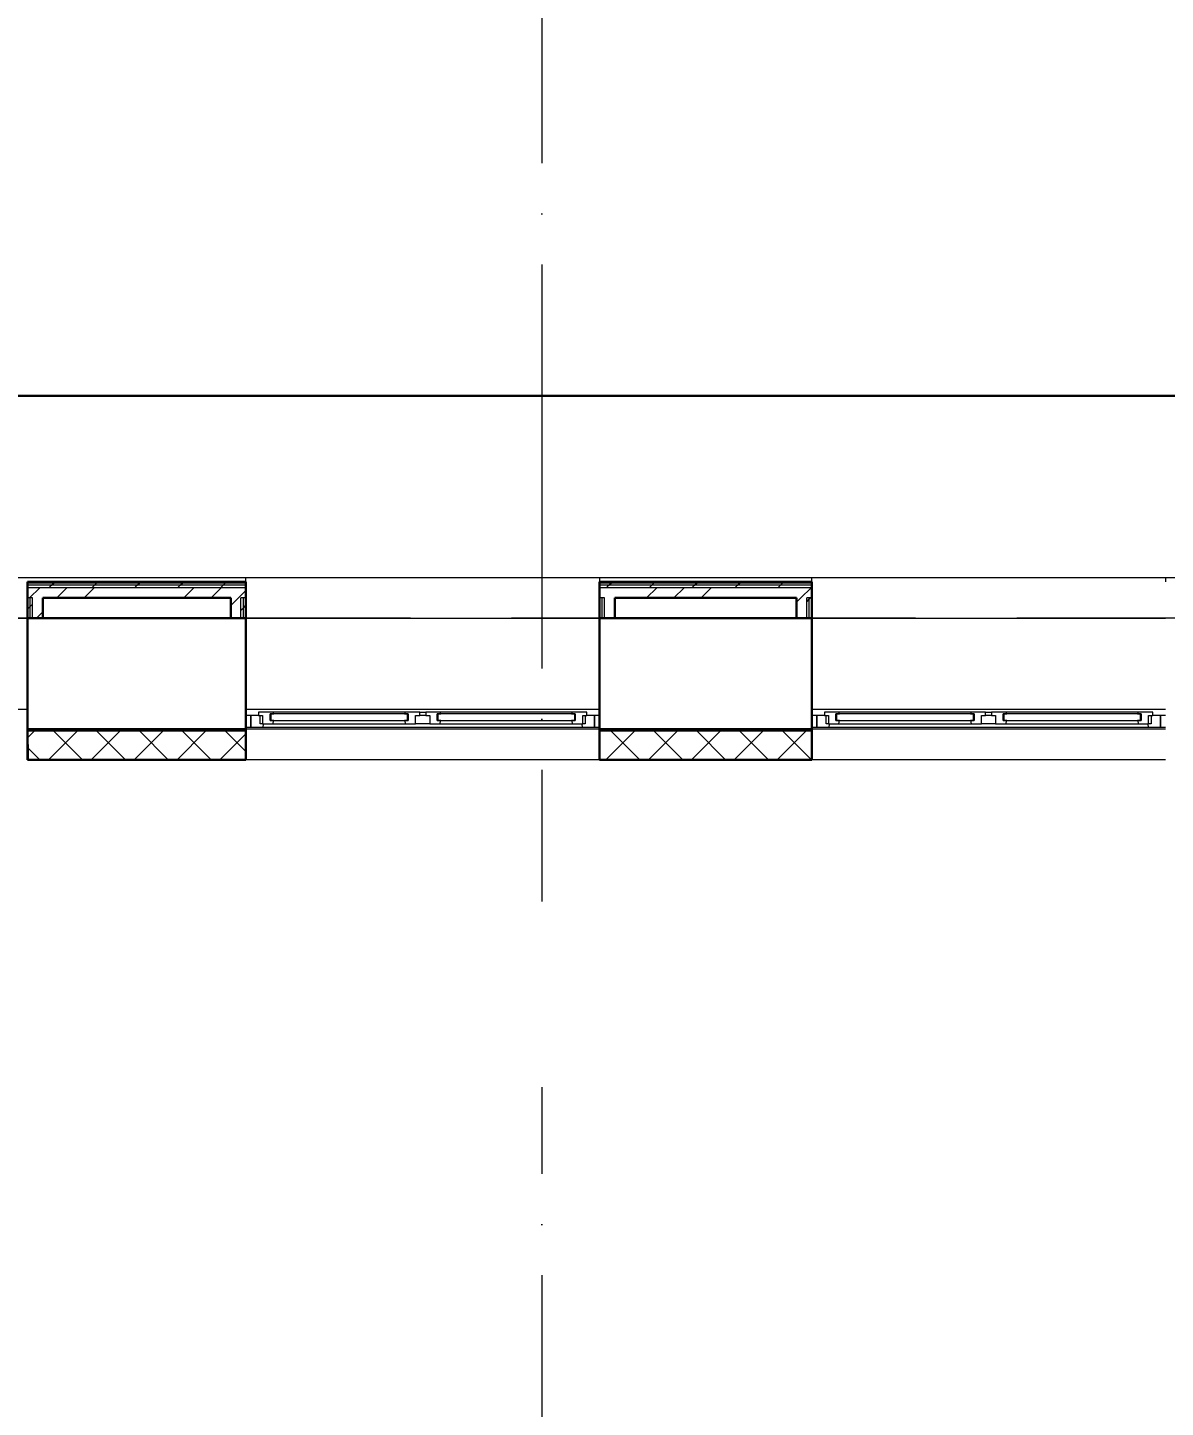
# Model space of a CAD drawing. Header units: millimetres. Extents: x -396912 to 182286, y -43638 to 41610.
# Drawn here: x -19501 to -13871, y 12467 to 19294 of the extents above; entities that cross this region are included whole.
import ezdxf
from ezdxf import colors
from ezdxf.entities.mleader import LeaderData, LeaderLine
from ezdxf.math import Vec2, Vec3

# ---------------------------------------------------------------- set-up
doc = ezdxf.new("R2010")
doc.units = ezdxf.units.MM
doc.linetypes.add('ADSK_Линия сетки', pattern=[25, 20, -2.5, 0, -2.5])
for name, color, linetype, lineweight in [('_ Окна', 7, 'Continuous', 9), ('RC-Выноски', 7, 'Continuous', 0), ('лс', 5, 'Continuous', 30), ('Ограждение', 252, 'Continuous', 9), ('Окна', 252, 'Continuous', 9), ('Оси', 252, 'Continuous', 9), ('Стены внутренние', 7, 'Continuous', 18), ('Стены наружные', 7, 'Continuous', 18), ('Стены штриховка', 7, 'Continuous', 9)]:
    doc.layers.add(name, color=color, linetype=linetype, lineweight=lineweight)
doc.styles.add('RubezhCAD', font='', dxfattribs={"oblique": 10})
doc.styles.get('RubezhCAD').set_extended_font_data('GOST type A')

# ---------------------------------------------------------------- blocks, each defined once
blk = doc.blocks.new('1 этаж')
at = {"layer": '_ Окна', "color": 251, "true_color": 0x636466}
for p, q in [((-24097.8, 14972.3), (-24122.8, 14972.3)), ((-24097.8, 14914.3), (-24097.8, 14972.3)), ((-23999.8, 14980.3), (-24002.8, 14980.3)), ((-24002.8, 14980.3), (-24002.8, 14948.3)), ((-23322.8, 14980.3), (-23999.8, 14980.3)), ((-23999.8, 14980.3), (-23999.8, 14948.3)), ((-23999.8, 14948.3), (-23999.8, 14980.3)), ((-23322.8, 14948.3), (-23322.8, 14980.3)), ((-23322.8, 14980.3), (-23322.8, 14948.3)), ((-23319.8, 14980.3), (-23322.8, 14980.3)), ((-23319.8, 14948.3), (-23319.8, 14980.3)), ((-23172.8, 14980.3), (-23175.8, 14980.3)), ((-23175.8, 14980.3), (-23175.8, 14948.3)), ((-22495.8, 14980.3), (-23172.8, 14980.3)), ((-23172.8, 14980.3), (-23172.8, 14948.3)), ((-23172.8, 14948.3), (-23172.8, 14980.3)), ((-22495.8, 14948.3), (-22495.8, 14980.3)), ((-22495.8, 14980.3), (-22495.8, 14948.3)), ((-22492.8, 14980.3), (-22495.8, 14980.3)), ((-22492.8, 14948.3), (-22492.8, 14980.3)), ((-22372.8, 14972.3), (-22397.8, 14972.3)), ((-22397.8, 14972.3), (-22397.8, 14914.3)), ((-21297.8, 14972.3), (-21322.8, 14972.3)), ((-21297.8, 14914.3), (-21297.8, 14972.3)), ((-21199.8, 14980.3), (-21202.8, 14980.3)), ((-21202.8, 14980.3), (-21202.8, 14948.3)), ((-20522.8, 14980.3), (-21199.8, 14980.3)), ((-21199.8, 14980.3), (-21199.8, 14948.3)), ((-21199.8, 14948.3), (-21199.8, 14980.3)), ((-20522.8, 14948.3), (-20522.8, 14980.3)), ((-20522.8, 14980.3), (-20522.8, 14948.3)), ((-20519.8, 14980.3), (-20522.8, 14980.3)), ((-20519.8, 14948.3), (-20519.8, 14980.3)), ((-20372.8, 14980.3), (-20375.8, 14980.3)), ((-20375.8, 14980.3), (-20375.8, 14948.3)), ((-19695.8, 14980.3), (-20372.8, 14980.3)), ((-20372.8, 14980.3), (-20372.8, 14948.3)), ((-20372.8, 14948.3), (-20372.8, 14980.3)), ((-19695.8, 14948.3), (-19695.8, 14980.3)), ((-19695.8, 14980.3), (-19695.8, 14948.3)), ((-19692.8, 14980.3), (-19695.8, 14980.3)), ((-19692.8, 14948.3), (-19692.8, 14980.3)), ((-19572.8, 14972.3), (-19597.8, 14972.3)), ((-19597.8, 14972.3), (-19597.8, 14914.3)), ((-24122.8, 14914.3), (-24097.8, 14914.3)), ((-24002.8, 14948.3), (-23999.8, 14948.3)), ((-23999.8, 14948.3), (-23322.8, 14948.3)), ((-23322.8, 14948.3), (-23319.8, 14948.3)), ((-23175.8, 14948.3), (-23172.8, 14948.3)), ((-23172.8, 14948.3), (-22495.8, 14948.3)), ((-22495.8, 14948.3), (-22492.8, 14948.3)), ((-22397.8, 14914.3), (-22372.8, 14914.3)), ((-21322.8, 14914.3), (-21297.8, 14914.3)), ((-21202.8, 14948.3), (-21199.8, 14948.3)), ((-21199.8, 14948.3), (-20522.8, 14948.3)), ((-20522.8, 14948.3), (-20519.8, 14948.3)), ((-20375.8, 14948.3), (-20372.8, 14948.3)), ((-20372.8, 14948.3), (-19695.8, 14948.3)), ((-19695.8, 14948.3), (-19692.8, 14948.3)), ((-19597.8, 14914.3), (-19572.8, 14914.3))]:
    blk.add_line(p, q, dxfattribs=at)
at = {"layer": '_ Окна', "color": 251, "lineweight": 18, "true_color": 0x636466}
for p, q in [((-24059.8, 14972.3), (-24097.8, 14972.3)), ((-24097.8, 14972.3), (-24097.8, 14914.3)), ((-24003.8, 14989.3), (-24059.8, 14989.3)), ((-24059.8, 14989.3), (-24059.8, 14972.3)), ((-24059.8, 14972.3), (-24039.8, 14972.3)), ((-24051.8, 14931.3), (-24051.8, 14972.3)), ((-24039.8, 14972.3), (-24039.8, 14931.3)), ((-24002.8, 14988.3), (-24003.8, 14989.3)), ((-24001.8, 14989.3), (-24002.8, 14988.3)), ((-24002.8, 14948.3), (-24002.8, 14980.3)), ((-24002.8, 14980.3), (-23984.8, 14980.3)), ((-23987.2, 14989.3), (-24001.8, 14989.3)), ((-23984.8, 14980.3), (-23987.2, 14989.3)), ((-23335.4, 14989.3), (-23337.8, 14980.3)), ((-23337.8, 14980.3), (-23319.8, 14980.3)), ((-23320.8, 14989.3), (-23335.4, 14989.3)), ((-23319.8, 14988.3), (-23320.8, 14989.3)), ((-23318.8, 14989.3), (-23319.8, 14988.3)), ((-23319.8, 14980.3), (-23319.8, 14948.3)), ((-23262.8, 14989.3), (-23318.8, 14989.3)), ((-23282.8, 14931.3), (-23282.8, 14972.3)), ((-23282.8, 14972.3), (-23262.8, 14972.3)), ((-23262.8, 14972.3), (-23262.8, 14989.3)), ((-23176.8, 14989.3), (-23232.8, 14989.3)), ((-23232.8, 14989.3), (-23232.8, 14972.3)), ((-23232.8, 14972.3), (-23212.8, 14972.3)), ((-23212.8, 14972.3), (-23212.8, 14931.3)), ((-23175.8, 14988.3), (-23176.8, 14989.3)), ((-23174.8, 14989.3), (-23175.8, 14988.3)), ((-23175.8, 14948.3), (-23175.8, 14980.3)), ((-23175.8, 14980.3), (-23157.8, 14980.3)), ((-23160.2, 14989.3), (-23174.8, 14989.3)), ((-23157.8, 14980.3), (-23160.2, 14989.3)), ((-22508.4, 14989.3), (-22510.8, 14980.3)), ((-22510.8, 14980.3), (-22492.8, 14980.3)), ((-22493.8, 14989.3), (-22508.4, 14989.3)), ((-22492.8, 14988.3), (-22493.8, 14989.3)), ((-22491.8, 14989.3), (-22492.8, 14988.3)), ((-22492.8, 14980.3), (-22492.8, 14948.3)), ((-22435.8, 14989.3), (-22491.8, 14989.3)), ((-22455.8, 14931.3), (-22455.8, 14972.3)), ((-22455.8, 14972.3), (-22435.8, 14972.3)), ((-22443.8, 14972.3), (-22443.8, 14931.3)), ((-22435.8, 14972.3), (-22435.8, 14989.3)), ((-22397.8, 14972.3), (-22435.8, 14972.3)), ((-22397.8, 14914.3), (-22397.8, 14972.3)), ((-21259.8, 14972.3), (-21297.8, 14972.3)), ((-21297.8, 14972.3), (-21297.8, 14914.3)), ((-21203.8, 14989.3), (-21259.8, 14989.3)), ((-21259.8, 14989.3), (-21259.8, 14972.3)), ((-21259.8, 14972.3), (-21239.8, 14972.3)), ((-21251.8, 14931.3), (-21251.8, 14972.3)), ((-21239.8, 14972.3), (-21239.8, 14931.3)), ((-21202.8, 14988.3), (-21203.8, 14989.3)), ((-21201.8, 14989.3), (-21202.8, 14988.3)), ((-21202.8, 14948.3), (-21202.8, 14980.3)), ((-21202.8, 14980.3), (-21184.8, 14980.3)), ((-21187.2, 14989.3), (-21201.8, 14989.3)), ((-21184.8, 14980.3), (-21187.2, 14989.3)), ((-20535.4, 14989.3), (-20537.8, 14980.3)), ((-20537.8, 14980.3), (-20519.8, 14980.3)), ((-20520.8, 14989.3), (-20535.4, 14989.3)), ((-20519.8, 14988.3), (-20520.8, 14989.3)), ((-20518.8, 14989.3), (-20519.8, 14988.3)), ((-20519.8, 14980.3), (-20519.8, 14948.3)), ((-20462.8, 14989.3), (-20518.8, 14989.3)), ((-20482.8, 14931.3), (-20482.8, 14972.3)), ((-20482.8, 14972.3), (-20462.8, 14972.3)), ((-20462.8, 14972.3), (-20462.8, 14989.3)), ((-20376.8, 14989.3), (-20432.8, 14989.3)), ((-20432.8, 14989.3), (-20432.8, 14972.3)), ((-20432.8, 14972.3), (-20412.8, 14972.3)), ((-20412.8, 14972.3), (-20412.8, 14931.3)), ((-20375.8, 14988.3), (-20376.8, 14989.3)), ((-20374.8, 14989.3), (-20375.8, 14988.3)), ((-20375.8, 14948.3), (-20375.8, 14980.3)), ((-20375.8, 14980.3), (-20357.8, 14980.3)), ((-20360.2, 14989.3), (-20374.8, 14989.3)), ((-20357.8, 14980.3), (-20360.2, 14989.3)), ((-19708.4, 14989.3), (-19710.8, 14980.3)), ((-19710.8, 14980.3), (-19692.8, 14980.3)), ((-19693.8, 14989.3), (-19708.4, 14989.3)), ((-19692.8, 14988.3), (-19693.8, 14989.3)), ((-19691.8, 14989.3), (-19692.8, 14988.3)), ((-19692.8, 14980.3), (-19692.8, 14948.3)), ((-19635.8, 14989.3), (-19691.8, 14989.3)), ((-19655.8, 14931.3), (-19655.8, 14972.3)), ((-19655.8, 14972.3), (-19635.8, 14972.3)), ((-19643.8, 14972.3), (-19643.8, 14931.3)), ((-19635.8, 14972.3), (-19635.8, 14989.3)), ((-19597.8, 14972.3), (-19635.8, 14972.3)), ((-19597.8, 14914.3), (-19597.8, 14972.3)), ((-24097.8, 14914.3), (-24038.4, 14914.3)), ((-24039.8, 14931.3), (-24051.8, 14931.3)), ((-24039.8, 14931.3), (-23989.4, 14931.3)), ((-24038.4, 14914.3), (-24033.8, 14931.3)), ((-23984.8, 14948.3), (-24002.8, 14948.3)), ((-23989.4, 14931.3), (-23984.8, 14948.3)), ((-23319.8, 14948.3), (-23337.8, 14948.3)), ((-23337.8, 14948.3), (-23333.2, 14931.3)), ((-23333.2, 14931.3), (-23282.8, 14931.3)), ((-23212.8, 14931.3), (-23162.4, 14931.3)), ((-23157.8, 14948.3), (-23175.8, 14948.3)), ((-23162.4, 14931.3), (-23157.8, 14948.3)), ((-22492.8, 14948.3), (-22510.8, 14948.3)), ((-22510.8, 14948.3), (-22506.2, 14931.3)), ((-22506.2, 14931.3), (-22455.8, 14931.3)), ((-22461.8, 14931.3), (-22457.2, 14914.3)), ((-22457.2, 14914.3), (-22397.8, 14914.3)), ((-22443.8, 14931.3), (-22455.8, 14931.3)), ((-21297.8, 14914.3), (-21238.4, 14914.3)), ((-21239.8, 14931.3), (-21251.8, 14931.3)), ((-21239.8, 14931.3), (-21189.4, 14931.3)), ((-21238.4, 14914.3), (-21233.8, 14931.3)), ((-21184.8, 14948.3), (-21202.8, 14948.3)), ((-21189.4, 14931.3), (-21184.8, 14948.3)), ((-20519.8, 14948.3), (-20537.8, 14948.3)), ((-20537.8, 14948.3), (-20533.2, 14931.3)), ((-20533.2, 14931.3), (-20482.8, 14931.3)), ((-20412.8, 14931.3), (-20362.4, 14931.3)), ((-20357.8, 14948.3), (-20375.8, 14948.3)), ((-20362.4, 14931.3), (-20357.8, 14948.3)), ((-19692.8, 14948.3), (-19710.8, 14948.3)), ((-19710.8, 14948.3), (-19706.2, 14931.3)), ((-19706.2, 14931.3), (-19655.8, 14931.3)), ((-19661.8, 14931.3), (-19657.2, 14914.3)), ((-19657.2, 14914.3), (-19597.8, 14914.3)), ((-19643.8, 14931.3), (-19655.8, 14931.3))]:
    blk.add_line(p, q, dxfattribs=at)
at = {"layer": 'Ограждение', "color": 251, "true_color": 0x636466}
for p, q in [((-27568.2, 15654.3), (-13582.8, 15654.3)), ((-24122.8, 15634.3), (-24122.8, 15654.3)), ((-24122.8, 15654.3), (-22372.8, 15654.3)), ((-22372.8, 15654.3), (-22372.8, 15634.3)), ((-21322.8, 15634.3), (-21322.8, 15654.3)), ((-21322.8, 15654.3), (-19572.8, 15654.3)), ((-19572.8, 15654.3), (-19572.8, 15634.3)), ((-26952.8, 15454.3), (-25202.8, 15454.3)), ((-24122.8, 15454.3), (-22372.8, 15454.3)), ((-21322.8, 15454.3), (-19572.8, 15454.3)), ((-26952.8, 15004.3), (-25202.8, 15004.3)), ((-24122.8, 15004.3), (-22372.8, 15004.3)), ((-21322.8, 15004.3), (-19572.8, 15004.3))]:
    blk.add_line(p, q, dxfattribs=at)
at = {"layer": 'Окна', "color": 251, "true_color": 0x636466}
for p, q in [((-24001.8, 14989.3), (-24003.8, 14989.3)), ((-23335.4, 14989.3), (-23987.2, 14989.3)), ((-23318.8, 14989.3), (-23320.8, 14989.3)), ((-23262.8, 14989.3), (-23232.8, 14989.3)), ((-23232.8, 14972.3), (-23262.8, 14972.3)), ((-23174.8, 14989.3), (-23176.8, 14989.3)), ((-22508.4, 14989.3), (-23160.2, 14989.3)), ((-22491.8, 14989.3), (-22493.8, 14989.3)), ((-21201.8, 14989.3), (-21203.8, 14989.3)), ((-20535.4, 14989.3), (-21187.2, 14989.3)), ((-20518.8, 14989.3), (-20520.8, 14989.3)), ((-20462.8, 14989.3), (-20432.8, 14989.3)), ((-20432.8, 14972.3), (-20462.8, 14972.3)), ((-20374.8, 14989.3), (-20376.8, 14989.3)), ((-19708.4, 14989.3), (-20360.2, 14989.3)), ((-19691.8, 14989.3), (-19693.8, 14989.3)), ((-24038.4, 14914.3), (-22457.2, 14914.3)), ((-23989.4, 14931.3), (-23333.2, 14931.3)), ((-23212.8, 14931.3), (-23282.8, 14931.3)), ((-23162.4, 14931.3), (-22506.2, 14931.3)), ((-21238.4, 14914.3), (-19657.2, 14914.3)), ((-21189.4, 14931.3), (-20533.2, 14931.3)), ((-20412.8, 14931.3), (-20482.8, 14931.3)), ((-20362.4, 14931.3), (-19706.2, 14931.3))]:
    blk.add_line(p, q, dxfattribs=at)
at = {"layer": 'Оси', "color": 251, "linetype": 'ADSK_Линия сетки', "ltscale": 100, "true_color": 0x636466}
for p, q in [((-22657.8, 32204.9), (-22657.8, -32501.9)), ((-807.8, 15454.3), (-72530.1, 15454.3))]:
    blk.add_line(p, q, dxfattribs=at)
at = {"layer": 'Стены внутренние', "color": 251, "lineweight": 30, "true_color": 0x636466}
for p, q in [((-25202.8, 15454.3), (-25202.8, 14904.3)), ((-24197.8, 15454.3), (-25127.8, 15454.3)), ((-24122.8, 14904.3), (-24122.8, 15454.3)), ((-22372.8, 15454.3), (-22372.8, 14904.3)), ((-21397.8, 15454.3), (-22297.8, 15454.3)), ((-21322.8, 14904.3), (-21322.8, 15454.3)), ((-25202.8, 14904.3), (-24122.8, 14904.3)), ((-25202.8, 14894.3), (-25202.8, 14752.3)), ((-24122.8, 14752.3), (-24122.8, 14894.3)), ((-22372.8, 14904.3), (-21322.8, 14904.3)), ((-22372.8, 14894.3), (-22372.8, 14752.3)), ((-21322.8, 14752.3), (-21322.8, 14894.3)), ((-25202.8, 14752.3), (-24122.8, 14752.3)), ((-22372.8, 14752.3), (-21322.8, 14752.3))]:
    blk.add_line(p, q, dxfattribs=at)
at = {"layer": 'Стены внутренние', "color": 251, "linetype": 'Continuous', "lineweight": 9, "true_color": 0x636466}
for p, q in [((-25202.8, 14861.9), (-25170.4, 14894.3)), ((-25098.3, 14754.3), (-24958.3, 14894.3)), ((-24932.5, 14754.3), (-25072.5, 14894.3)), ((-24886.2, 14754.3), (-24746.2, 14894.3)), ((-24720.4, 14754.3), (-24860.4, 14894.3)), ((-24674, 14754.3), (-24534, 14894.3)), ((-24508.2, 14754.3), (-24648.2, 14894.3)), ((-24461.9, 14754.3), (-24321.9, 14894.3)), ((-24296.1, 14754.3), (-24436.1, 14894.3)), ((-24124.8, 14795.1), (-24224, 14894.3)), ((-22340.6, 14754.3), (-22200.6, 14894.3)), ((-22174.8, 14754.3), (-22314.8, 14894.3)), ((-22128.5, 14754.3), (-21988.5, 14894.3)), ((-21962.6, 14754.3), (-22102.6, 14894.3)), ((-21916.3, 14754.3), (-21776.3, 14894.3)), ((-21750.5, 14754.3), (-21890.5, 14894.3)), ((-21704.2, 14754.3), (-21564.2, 14894.3)), ((-21538.4, 14754.3), (-21678.4, 14894.3)), ((-21492.1, 14754.3), (-21352.1, 14894.3)), ((-21326.2, 14754.3), (-21466.2, 14894.3)), ((-24249.8, 14754.3), (-24122.8, 14881.2)), ((-25144.6, 14754.3), (-25200.8, 14810.4)), ((-24565.2, 14752.3), (-24566.3, 14754.3)), ((-24422.4, 14754.3), (-24423.3, 14752.7)), ((-21749.6, 14752.3), (-21750.7, 14754.3))]:
    blk.add_line(p, q, dxfattribs=at)
at = {"layer": 'Стены внутренние', "color": 251, "true_color": 0x636466}
for p, q in [((-22372.8, 14904.3), (-24122.8, 14904.3)), ((-19572.8, 14904.3), (-21322.8, 14904.3)), ((-22372.8, 14752.3), (-24122.8, 14752.3)), ((-19572.8, 14752.3), (-21322.8, 14752.3))]:
    blk.add_line(p, q, dxfattribs=at)
at = {"layer": 'Стены наружные', "color": 251, "lineweight": 30, "true_color": 0x636466}
for p, q in [((-24122.8, 15634.3), (-25202.8, 15634.3)), ((-25202.8, 15634.3), (-25202.8, 15454.3)), ((-24122.8, 15454.3), (-24122.8, 15634.3)), ((-21322.8, 15634.3), (-22372.8, 15634.3)), ((-22372.8, 15634.3), (-22372.8, 15454.3)), ((-21322.8, 15454.3), (-21322.8, 15634.3)), ((-25127.8, 15554.3), (-24197.8, 15554.3)), ((-25127.8, 15454.3), (-25127.8, 15554.3)), ((-24197.8, 15554.3), (-24197.8, 15454.3)), ((-22297.8, 15554.3), (-21397.8, 15554.3)), ((-22297.8, 15454.3), (-22297.8, 15554.3)), ((-21397.8, 15554.3), (-21397.8, 15454.3)), ((-25202.8, 15454.3), (-25127.8, 15454.3)), ((-24197.8, 15454.3), (-24122.8, 15454.3)), ((-22372.8, 15454.3), (-22297.8, 15454.3)), ((-21397.8, 15454.3), (-21322.8, 15454.3)), ((-25202.8, 14904.3), (-25202.8, 14894.3)), ((-24122.8, 14894.3), (-24122.8, 14904.3)), ((-22372.8, 14904.3), (-22372.8, 14894.3)), ((-21322.8, 14894.3), (-21322.8, 14904.3))]:
    blk.add_line(p, q, dxfattribs=at)
at = {"layer": 'Стены наружные', "color": 251, "linetype": 'Continuous', "lineweight": 9, "true_color": 0x636466}
for p, q in [((-25071.8, 15629.3), (-25066.8, 15634.3)), ((-24647.6, 15629.3), (-24642.6, 15634.3)), ((-24223.3, 15629.3), (-24218.3, 15634.3)), ((-22102, 15629.3), (-22097, 15634.3)), ((-21677.7, 15629.3), (-21672.7, 15634.3)), ((-25193, 15554.3), (-25143, 15604.3)), ((-25096.8, 15604.3), (-25084.3, 15616.8)), ((-25084.3, 15616.8), (-25071.8, 15629.3)), ((-25058.1, 15554.3), (-25008.1, 15604.3)), ((-24923.2, 15554.3), (-24873.2, 15604.3)), ((-24884.7, 15604.3), (-24872.2, 15616.8)), ((-24872.2, 15616.8), (-24859.7, 15629.3)), ((-24672.6, 15604.3), (-24660.1, 15616.8)), ((-24660.1, 15616.8), (-24647.6, 15629.3)), ((-24460.4, 15604.3), (-24447.9, 15616.8)), ((-24447.9, 15616.8), (-24435.4, 15629.3)), ((-24429.7, 15554.3), (-24379.7, 15604.3)), ((-24294.8, 15554.3), (-24244.8, 15604.3)), ((-24248.3, 15604.3), (-24235.8, 15616.8)), ((-24235.8, 15616.8), (-24223.3, 15629.3)), ((-24159.8, 15554.3), (-24122.8, 15591.3)), ((-22339.1, 15604.3), (-22326.6, 15616.8)), ((-22326.6, 15616.8), (-22314.1, 15629.3)), ((-22139.7, 15554.3), (-22089.7, 15604.3)), ((-22127, 15604.3), (-22114.5, 15616.8)), ((-22114.5, 15616.8), (-22102, 15629.3)), ((-22004.8, 15554.3), (-21954.8, 15604.3)), ((-21914.9, 15604.3), (-21902.4, 15616.8)), ((-21902.4, 15616.8), (-21889.9, 15629.3)), ((-21869.9, 15554.3), (-21819.9, 15604.3)), ((-21702.7, 15604.3), (-21690.2, 15616.8)), ((-21690.2, 15616.8), (-21677.7, 15629.3)), ((-21490.6, 15604.3), (-21478.1, 15616.8)), ((-21478.1, 15616.8), (-21465.6, 15629.3)), ((-21376.4, 15554.3), (-21326.4, 15604.3)), ((-25202.8, 15498.3), (-25190.3, 15510.8)), ((-25190.3, 15510.8), (-25177.8, 15523.3)), ((-24197.8, 15516.3), (-24159.8, 15554.3)), ((-24147.8, 15492.6), (-24135.3, 15505.1)), ((-24135.3, 15505.1), (-24122.8, 15517.6)), ((-21397.8, 15532.9), (-21376.4, 15554.3)), ((-21347.8, 15534.9), (-21335.3, 15547.4)), ((-21335.3, 15547.4), (-21328.5, 15554.3)), ((-25158.1, 15454.3), (-25127.8, 15484.6))]:
    blk.add_line(p, q, dxfattribs=at)
at = {"layer": 'Стены штриховка', "color": 251, "true_color": 0x636466}
for p, q in [((-25202.8, 15629.3), (-24122.8, 15629.3)), ((-24122.8, 15629.3), (-25202.8, 15629.3)), ((-24122.8, 15616.8), (-25202.8, 15616.8)), ((-24122.8, 15604.3), (-25202.8, 15604.3)), ((-22372.8, 15629.3), (-21322.8, 15629.3)), ((-21322.8, 15629.3), (-22372.8, 15629.3)), ((-21322.8, 15616.8), (-22372.8, 15616.8)), ((-21322.8, 15604.3), (-22372.8, 15604.3)), ((-25177.8, 15554.3), (-25202.8, 15554.3)), ((-25190.3, 15454.3), (-25190.3, 15554.3)), ((-25177.8, 15454.3), (-25177.8, 15554.3)), ((-24147.8, 15454.3), (-24147.8, 15554.3)), ((-24122.8, 15554.3), (-24147.8, 15554.3)), ((-24135.3, 15454.3), (-24135.3, 15554.3)), ((-22347.8, 15554.3), (-22372.8, 15554.3)), ((-22360.3, 15454.3), (-22360.3, 15554.3)), ((-22347.8, 15454.3), (-22347.8, 15554.3)), ((-21347.8, 15454.3), (-21347.8, 15554.3)), ((-21322.8, 15554.3), (-21347.8, 15554.3)), ((-21335.3, 15454.3), (-21335.3, 15554.3)), ((-24122.8, 14894.3), (-25202.8, 14894.3)), ((-21322.8, 14894.3), (-22372.8, 14894.3)), ((-25200.8, 14828.3), (-25202.8, 14828.3)), ((-25200.8, 14828.3), (-25200.8, 14754.3)), ((-24122.8, 14828.3), (-24124.8, 14828.3)), ((-24124.8, 14754.3), (-24124.8, 14828.3)), ((-22370.8, 14828.3), (-22372.8, 14828.3)), ((-22370.8, 14828.3), (-22370.8, 14754.3)), ((-21322.8, 14828.3), (-21324.8, 14828.3)), ((-21324.8, 14754.3), (-21324.8, 14828.3)), ((-25200.8, 14754.3), (-24124.8, 14754.3)), ((-22370.8, 14754.3), (-21324.8, 14754.3))]:
    blk.add_line(p, q, dxfattribs=at)
blk = doc.blocks.new('_None')

msp = doc.modelspace()

# ---------------------------------------------------------------- linework, layer by layer
at = {"layer": 'лс', "color": 104}
msp.add_line((-2837, 17471.6), (-21341.6, 17471.6), dxfattribs=at)

# ---------------------------------------------------------------- block references
msp.add_blockref('1 этаж', (5702.1, 918.2))

# ---------------------------------------------------------------- next in the draw order: leaders
at = {"layer": 'RC-Выноски'}
ml = msp.add_multileader_mtext('Standard', dxfattribs=at)
ml.set_content('ВВГнг(А)-LSLTx 2х1,5\\Pв подвал', color=256, style='RubezhCAD')
ml.set_leader_properties()
ml.set_arrow_properties(name='NONE')
ml.build(insert=Vec2(0, 0))
ml.multileader.update_dxf_attribs({"has_text_frame": 1, "text_left_attachment_type": 6, "text_right_attachment_type": 6, "dogleg_length": 2, "arrow_head_size": 400, "scale": 100})
ctx = ml.context
ctx.base_point, ctx.scale, ctx.char_height, ctx.arrow_head_size, ctx.landing_gap_size, ctx.plane_origin = Vec3(-33701.3, 9570.1), 100, 250, 400, 100, Vec3(-525844.7, -429537.1)
ctx.left_attachment, ctx.right_attachment, ctx.text_align_type = 6, 6, 1
notes = []
notes.append((ctx, [(1, (1, 1, 0), (-30435.9, 9570.1), (-1, 0), 200, [(0, [(-27186.1, 13434.8)], 0, [])])]))
ctx.mtext.insert, ctx.mtext.width, ctx.mtext.defined_height, ctx.mtext.alignment, ctx.mtext.flow_direction = Vec3(-32168.6, 9870.1), 4286.589, 1161.1, 2, 5
ctx.mtext.has_bg_fill, ctx.mtext.bg_color, ctx.mtext.bg_scale_factor, ctx.mtext.bg_transparency, ctx.mtext.use_window_bg_color = 1, -1027028792, 1.5, 0, 1
for ctx, leaders in notes:
    for number, flags, end, landing, length, lines in leaders:
        leader = LeaderData()
        leader.index, (leader.has_last_leader_line, leader.has_dogleg_vector, leader.attachment_direction) = number, flags
        leader.last_leader_point, leader.dogleg_vector, leader.dogleg_length = Vec3(end), Vec3(landing), length
        for number, points, colour, breaks in lines:
            line = LeaderLine()
            line.index, line.vertices, line.color, line.breaks = number, Vec3.list(points), colors.encode_raw_color(colour), breaks
            leader.lines.append(line)
        ctx.leaders.append(leader)

# ---------------------------------------------------------------- next in the draw order: leaders
ml = msp.add_multileader_mtext('Standard', dxfattribs=at)
ml.set_content('ВВГнг(А)-LSLTx 2х1,5\\Pс 1 этажа', color=256, style='RubezhCAD')
ml.set_leader_properties()
ml.set_arrow_properties(name='NONE')
ml.build(insert=Vec2(0, 0))
ml.multileader.update_dxf_attribs({"has_text_frame": 1, "text_left_attachment_type": 6, "text_right_attachment_type": 6, "dogleg_length": 2, "arrow_head_size": 400, "scale": 100})
ctx = ml.context
ctx.base_point, ctx.scale, ctx.char_height, ctx.arrow_head_size, ctx.landing_gap_size, ctx.plane_origin = Vec3(-199431.7, 14544), 100, 250, 400, 100, Vec3(-698623.1, -430319.8)
ctx.left_attachment, ctx.right_attachment, ctx.text_align_type = 6, 6, 1
notes = []
notes.append((ctx, [(0, (1, 1, 0), (-199631.7, 14544), (1, 0), 200, [(0, [(-199964.5, 12652.1)], 0, [])])]))
ctx.mtext.insert, ctx.mtext.width, ctx.mtext.defined_height, ctx.mtext.alignment, ctx.mtext.flow_direction = Vec3(-197899, 14844), 3675.152, 1161.1, 2, 5
ctx.mtext.has_bg_fill, ctx.mtext.bg_color, ctx.mtext.bg_scale_factor, ctx.mtext.bg_transparency, ctx.mtext.use_window_bg_color = 1, -1027028792, 1.5, 0, 1
for ctx, leaders in notes:
    for number, flags, end, landing, length, lines in leaders:
        leader = LeaderData()
        leader.index, (leader.has_last_leader_line, leader.has_dogleg_vector, leader.attachment_direction) = number, flags
        leader.last_leader_point, leader.dogleg_vector, leader.dogleg_length = Vec3(end), Vec3(landing), length
        for number, points, colour, breaks in lines:
            line = LeaderLine()
            line.index, line.vertices, line.color, line.breaks = number, Vec3.list(points), colors.encode_raw_color(colour), breaks
            leader.lines.append(line)
        ctx.leaders.append(leader)

doc.saveas('drawing.dxf')
